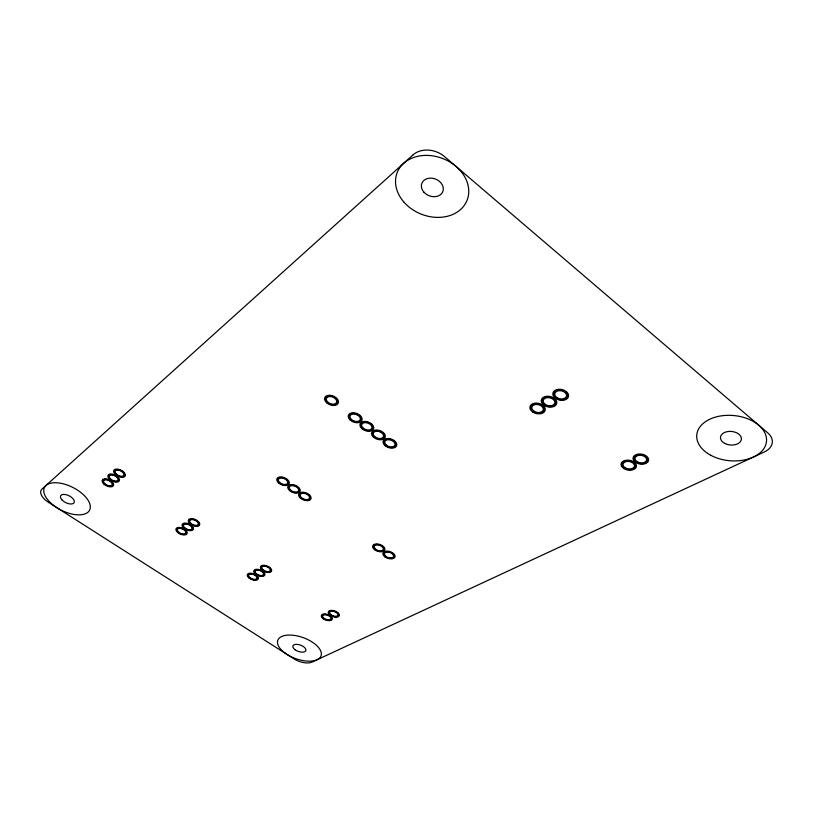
<?xml version="1.0" encoding="UTF-8"?>
<svg xmlns="http://www.w3.org/2000/svg" width="813" height="813" viewBox="0 0 813 813"><rect width="100%" height="100%" fill="white"/><g stroke="black" fill="none" stroke-linecap="round" stroke-linejoin="round"><path stroke-width="1.22" d="M413.014 154.887L41.981 489.091A15.142 7.591 26.8 0 0 48.587 502.404L293.96 658.855A13.679 6.575 19.7 0 0 312.07 662.087L764.291 451.977A21.199 13.658 4.5 0 0 767.716 432.851L444.65 156.696A22.855 18.343 22.5 0 0 413.014 154.887M556.803 397.527A6.006 4.085 12 0 0 566.509 396.256A6.006 4.085 12 0 0 558.734 390.707A6.006 4.085 12 0 0 556.803 397.527M556.163 397.964A7.002 4.766 12 0 0 567.484 396.49A7.002 4.766 12 0 0 558.419 390.016A7.002 4.766 12 0 0 556.163 397.964M555.513 398.4A8.008 5.447 12 0 0 568.46 396.734A8.008 5.447 12 0 0 558.104 389.325A8.008 5.447 12 0 0 555.513 398.4M115.355 474.426A6.352 3.404 26.1 0 0 125.212 475.981A6.352 3.404 26.1 0 0 117.966 469.131A6.352 3.404 26.1 0 0 115.355 474.426M115.873 474.274A5.559 2.978 26.1 0 0 124.501 475.635A5.559 2.978 26.1 0 0 118.159 469.64A5.559 2.978 26.1 0 0 115.873 474.274M116.401 474.121A4.766 2.551 26.1 0 0 123.789 475.29A4.766 2.551 26.1 0 0 118.352 470.148A4.766 2.551 26.1 0 0 116.401 474.121M109.257 478.979A6.301 3.354 26.2 0 0 119.186 481.032A6.301 3.354 26.2 0 0 112.499 474.121A6.301 3.354 26.2 0 0 109.257 478.979M109.806 478.867A5.518 2.937 26.2 0 0 118.495 480.656A5.518 2.937 26.2 0 0 112.641 474.619A5.518 2.937 26.2 0 0 109.806 478.867M110.355 478.755A4.726 2.51 26.2 0 0 117.804 480.29A4.726 2.51 26.2 0 0 112.783 475.107A4.726 2.51 26.2 0 0 110.355 478.755M103.525 483.755A6.26 3.303 26.2 0 0 113.373 485.798A6.26 3.303 26.2 0 0 106.706 478.969A6.26 3.303 26.2 0 0 103.525 483.755M104.074 483.644A5.478 2.886 26.2 0 0 112.692 485.432A5.478 2.886 26.2 0 0 106.849 479.457A5.478 2.886 26.2 0 0 104.074 483.644M104.613 483.532A4.695 2.469 26.2 0 0 112.001 485.066A4.695 2.469 26.2 0 0 107.001 479.944A4.695 2.469 26.2 0 0 104.613 483.532M635.857 462.556A7.876 5.051 9 0 0 648.54 460.656A7.876 5.051 9 0 0 638.093 454.081A7.876 5.051 9 0 0 635.857 462.556M636.477 462.14A6.89 4.421 9 0 0 647.575 460.463A6.89 4.421 9 0 0 638.429 454.721A6.89 4.421 9 0 0 636.477 462.14M637.097 461.713A5.904 3.78 9 0 0 646.609 460.28A5.904 3.78 9 0 0 638.764 455.351A5.904 3.78 9 0 0 637.097 461.713M623.886 468.583A7.784 4.959 9.6 0 0 636.376 466.733A7.784 4.959 9.6 0 0 626 460.239A7.784 4.959 9.6 0 0 623.886 468.583M624.496 468.166A6.809 4.339 9.6 0 0 635.42 466.54A6.809 4.339 9.6 0 0 626.335 460.859A6.809 4.339 9.6 0 0 624.496 468.166M625.095 467.749A5.833 3.719 9.6 0 0 634.465 466.357A5.833 3.719 9.6 0 0 626.681 461.489A5.833 3.719 9.6 0 0 625.095 467.749M543.948 405.23A7.917 5.345 12.6 0 0 556.702 403.614A7.917 5.345 12.6 0 0 546.407 396.297A7.917 5.345 12.6 0 0 543.948 405.23M544.578 404.803A6.931 4.675 12.6 0 0 555.736 403.38A6.931 4.675 12.6 0 0 546.732 396.988A6.931 4.675 12.6 0 0 544.578 404.803M545.208 404.366A5.935 4.014 12.6 0 0 554.781 403.146A5.935 4.014 12.6 0 0 547.047 397.669A5.935 4.014 12.6 0 0 545.208 404.366M532.596 411.937A7.835 5.254 13.1 0 0 545.167 410.362A7.835 5.254 13.1 0 0 534.944 403.146A7.835 5.254 13.1 0 0 532.596 411.937M533.216 411.51A6.85 4.593 13.1 0 0 544.212 410.128A6.85 4.593 13.1 0 0 535.259 403.817A6.85 4.593 13.1 0 0 533.216 411.51M533.836 411.083A5.874 3.933 13.1 0 0 543.267 409.894A5.874 3.933 13.1 0 0 535.584 404.488A5.874 3.933 13.1 0 0 533.836 411.083M326.582 402.72A7.307 4.685 21.8 0 0 338.289 403.096A7.307 4.685 21.8 0 0 329.692 395.23A7.307 4.685 21.8 0 0 326.582 402.72M327.202 402.435A6.392 4.095 21.8 0 0 337.446 402.76A6.392 4.095 21.8 0 0 329.915 395.88A6.392 4.095 21.8 0 0 327.202 402.435M327.822 402.14A5.478 3.516 21.8 0 0 336.592 402.415A5.478 3.516 21.8 0 0 330.139 396.52A5.478 3.516 21.8 0 0 327.822 402.14M350.169 420.036A7.236 4.604 20.6 0 0 361.866 420.473A7.236 4.604 20.6 0 0 353.442 412.75A7.236 4.604 20.6 0 0 350.169 420.036M350.799 419.762A6.331 4.035 20.6 0 0 361.023 420.138A6.331 4.035 20.6 0 0 353.655 413.38A6.331 4.035 20.6 0 0 350.799 419.762M351.419 419.478A5.427 3.455 20.6 0 0 360.189 419.803A5.427 3.455 20.6 0 0 353.868 414.01A5.427 3.455 20.6 0 0 351.419 419.478M361.826 428.593A7.205 4.573 20.1 0 0 373.513 429.051A7.205 4.573 20.1 0 0 365.179 421.398A7.205 4.573 20.1 0 0 361.826 428.593M362.456 428.319A6.311 4.004 20.1 0 0 372.679 428.715A6.311 4.004 20.1 0 0 365.383 422.018A6.311 4.004 20.1 0 0 362.456 428.319M363.076 428.045A5.406 3.425 20.1 0 0 371.846 428.38A5.406 3.425 20.1 0 0 365.586 422.648A5.406 3.425 20.1 0 0 363.076 428.045M373.38 437.069A7.175 4.532 19.6 0 0 385.067 437.567A7.175 4.532 19.6 0 0 376.815 429.986A7.175 4.532 19.6 0 0 373.38 437.069M374.01 436.805A6.28 3.963 19.6 0 0 384.234 437.231A6.28 3.963 19.6 0 0 377.008 430.595A6.28 3.963 19.6 0 0 374.01 436.805M374.641 436.54A5.386 3.404 19.6 0 0 383.401 436.896A5.386 3.404 19.6 0 0 377.202 431.215A5.386 3.404 19.6 0 0 374.641 436.54M385.199 445.788A7.154 4.492 19 0 0 396.653 445.717A7.154 4.492 19 0 0 387.872 438.481A7.154 4.492 19 0 0 385.199 445.788M385.789 445.494A6.26 3.933 19 0 0 395.809 445.422A6.26 3.933 19 0 0 388.126 439.091A6.26 3.933 19 0 0 385.789 445.494M386.378 445.189A5.366 3.374 19 0 0 394.966 445.128A5.366 3.374 19 0 0 388.38 439.701A5.366 3.374 19 0 0 386.378 445.189M278.412 482.82A6.626 3.852 22 0 0 289.072 483.959A6.626 3.852 22 0 0 281.623 476.936A6.626 3.852 22 0 0 278.412 482.82M278.991 482.627A5.803 3.374 22 0 0 288.32 483.623A5.803 3.374 22 0 0 281.796 477.485A5.803 3.374 22 0 0 278.991 482.627M279.57 482.434A4.969 2.886 22 0 0 287.558 483.288A4.969 2.886 22 0 0 281.969 478.024A4.969 2.886 22 0 0 279.57 482.434M289.662 490.696A6.595 3.821 21.6 0 0 300.119 491.326A6.595 3.821 21.6 0 0 292.192 484.578A6.595 3.821 21.6 0 0 289.662 490.696M290.211 490.473A5.772 3.343 21.6 0 0 299.347 491.022A5.772 3.343 21.6 0 0 292.416 485.117A5.772 3.343 21.6 0 0 290.211 490.473M290.749 490.249A4.949 2.866 21.6 0 0 298.584 490.717A4.949 2.866 21.6 0 0 292.639 485.656A4.949 2.866 21.6 0 0 290.749 490.249M300.515 498.237A6.575 3.801 21.2 0 0 310.962 498.887A6.575 3.801 21.2 0 0 303.117 492.19A6.575 3.801 21.2 0 0 300.515 498.237M301.064 498.013A5.752 3.323 21.2 0 0 310.2 498.582A5.752 3.323 21.2 0 0 303.33 492.719A5.752 3.323 21.2 0 0 301.064 498.013M301.603 497.79A4.929 2.845 21.2 0 0 309.438 498.278A4.929 2.845 21.2 0 0 303.544 493.257A4.929 2.845 21.2 0 0 301.603 497.79M374.58 549.7A6.413 3.608 18.5 0 0 384.793 550.015A6.413 3.608 18.5 0 0 376.897 543.897A6.413 3.608 18.5 0 0 374.58 549.7M375.098 549.476A5.61 3.15 18.5 0 0 384.041 549.751A5.61 3.15 18.5 0 0 377.12 544.405A5.61 3.15 18.5 0 0 375.098 549.476M375.626 549.253A4.807 2.703 18.5 0 0 383.279 549.486A4.807 2.703 18.5 0 0 377.354 544.903A4.807 2.703 18.5 0 0 375.626 549.253M384.803 556.803A6.392 3.577 18.1 0 0 395.016 557.139A6.392 3.577 18.1 0 0 387.181 551.072A6.392 3.577 18.1 0 0 384.803 556.803M385.332 556.59A5.589 3.13 18.1 0 0 394.264 556.875A5.589 3.13 18.1 0 0 387.405 551.57A5.589 3.13 18.1 0 0 385.332 556.59M385.85 556.366A4.787 2.683 18.1 0 0 393.512 556.61A4.787 2.683 18.1 0 0 387.628 552.068A4.787 2.683 18.1 0 0 385.85 556.366M330.149 615.228A5.843 2.998 19.2 0 0 339.316 615.726A5.843 2.998 19.2 0 0 331.968 610.36A5.843 2.998 19.2 0 0 330.149 615.228M330.606 615.045A5.112 2.622 19.2 0 0 338.625 615.482A5.112 2.622 19.2 0 0 332.192 610.787A5.112 2.622 19.2 0 0 330.606 615.045M331.064 614.862A4.38 2.246 19.2 0 0 337.934 615.238A4.38 2.246 19.2 0 0 332.426 611.213A4.38 2.246 19.2 0 0 331.064 614.862M323.198 618.734A5.793 2.957 19.4 0 0 332.263 619.242A5.793 2.957 19.4 0 0 324.956 613.927A5.793 2.957 19.4 0 0 323.198 618.734M323.645 618.551A5.071 2.581 19.4 0 0 331.582 618.998A5.071 2.581 19.4 0 0 325.18 614.354A5.071 2.581 19.4 0 0 323.645 618.551M324.102 618.378A4.35 2.215 19.4 0 0 330.901 618.754A4.35 2.215 19.4 0 0 325.413 614.77A4.35 2.215 19.4 0 0 324.102 618.378M249.063 578.073A5.894 3.049 21.5 0 0 258.27 578.897A5.894 3.049 21.5 0 0 251.044 573.185A5.894 3.049 21.5 0 0 249.063 578.073M249.53 577.901A5.152 2.663 21.5 0 0 257.579 578.622A5.152 2.663 21.5 0 0 251.258 573.622A5.152 2.663 21.5 0 0 249.53 577.901M249.998 577.738A4.421 2.287 21.5 0 0 256.898 578.348A4.421 2.287 21.5 0 0 251.471 574.069A4.421 2.287 21.5 0 0 249.998 577.738M255.587 574.212A5.935 3.089 21.4 0 0 264.886 575.025A5.935 3.089 21.4 0 0 257.63 569.263A5.935 3.089 21.4 0 0 255.587 574.212M256.065 574.039A5.193 2.703 21.4 0 0 264.195 574.75A5.193 2.703 21.4 0 0 257.843 569.71A5.193 2.703 21.4 0 0 256.065 574.039M256.532 573.876A4.451 2.317 21.4 0 0 263.503 574.476A4.451 2.317 21.4 0 0 258.056 570.157A4.451 2.317 21.4 0 0 256.532 573.876M262.213 570.289A5.976 3.14 21.3 0 0 271.593 571.102A5.976 3.14 21.3 0 0 264.306 565.279A5.976 3.14 21.3 0 0 262.213 570.289M262.69 570.116A5.234 2.744 21.3 0 0 270.902 570.828A5.234 2.744 21.3 0 0 264.52 565.726A5.234 2.744 21.3 0 0 262.69 570.116M263.168 569.943A4.482 2.358 21.3 0 0 270.201 570.553A4.482 2.358 21.3 0 0 264.733 566.183A4.482 2.358 21.3 0 0 263.168 569.943M190.049 523.826A6.138 3.272 23.7 0 0 199.642 524.985A6.138 3.272 23.7 0 0 192.407 518.674A6.138 3.272 23.7 0 0 190.049 523.826M190.547 523.663A5.376 2.866 23.7 0 0 198.941 524.68A5.376 2.866 23.7 0 0 192.6 519.161A5.376 2.866 23.7 0 0 190.547 523.663M183.809 528.186A6.098 3.222 23.7 0 0 193.321 529.344A6.098 3.222 23.7 0 0 186.106 523.105A6.098 3.222 23.7 0 0 183.809 528.186M184.307 528.023A5.335 2.815 23.7 0 0 192.63 529.039A5.335 2.815 23.7 0 0 186.309 523.572A5.335 2.815 23.7 0 0 184.307 528.023M177.671 532.474A6.057 3.171 23.8 0 0 187.092 533.643A6.057 3.171 23.8 0 0 179.907 527.454A6.057 3.171 23.8 0 0 177.671 532.474M178.159 532.322A5.295 2.774 23.8 0 0 186.401 533.338A5.295 2.774 23.8 0 0 180.11 527.932A5.295 2.774 23.8 0 0 178.159 532.322M191.045 523.501A4.604 2.449 23.7 0 0 198.24 524.365A4.604 2.449 23.7 0 0 192.803 519.639A4.604 2.449 23.7 0 0 191.045 523.501M184.795 527.861A4.573 2.419 23.7 0 0 191.929 528.735A4.573 2.419 23.7 0 0 186.512 524.05A4.573 2.419 23.7 0 0 184.795 527.861M178.647 532.159A4.543 2.378 23.8 0 0 185.71 533.033A4.543 2.378 23.8 0 0 180.313 528.399A4.543 2.378 23.8 0 0 178.647 532.159M423.898 192.142A11.27 8.933 21.7 0 0 442.648 191.97A11.27 8.933 21.7 0 0 430.473 178.128A11.27 8.933 21.7 0 0 423.898 192.142M724.83 443.441A10.508 6.809 5.2 0 0 741.375 439.437A10.508 6.809 5.2 0 0 726.629 431.774A10.508 6.809 5.2 0 0 724.83 443.441M295.048 649.75A6.89 3.343 19.8 0 0 305.83 650.654A6.89 3.343 19.8 0 0 297.212 644.374A6.89 3.343 19.8 0 0 295.048 649.75M403.634 201.766A37.591 29.807 21.8 0 0 466.306 202.01A37.591 29.807 21.8 0 0 426.469 155.395A37.591 29.807 21.8 0 0 403.634 201.766M710.806 455.29A35.02 22.693 5.2 0 0 766.344 442.536A35.02 22.693 5.2 0 0 717.757 416.52A35.02 22.693 5.2 0 0 710.806 455.29M284.865 652.961A22.977 11.138 19.8 0 0 320.922 656.193A22.977 11.138 19.8 0 0 292.467 635.197A22.977 11.138 19.8 0 0 284.865 652.961M50.599 502.851A25.274 12.764 26.6 0 0 89.572 510.229A25.274 12.764 26.6 0 0 60.945 483.308A25.274 12.764 26.6 0 0 50.599 502.851M62.164 500.137A7.581 3.831 26.6 0 0 74.024 502.82A7.581 3.831 26.6 0 0 65.955 494.639A7.581 3.831 26.6 0 0 62.164 500.137"/></g></svg>
